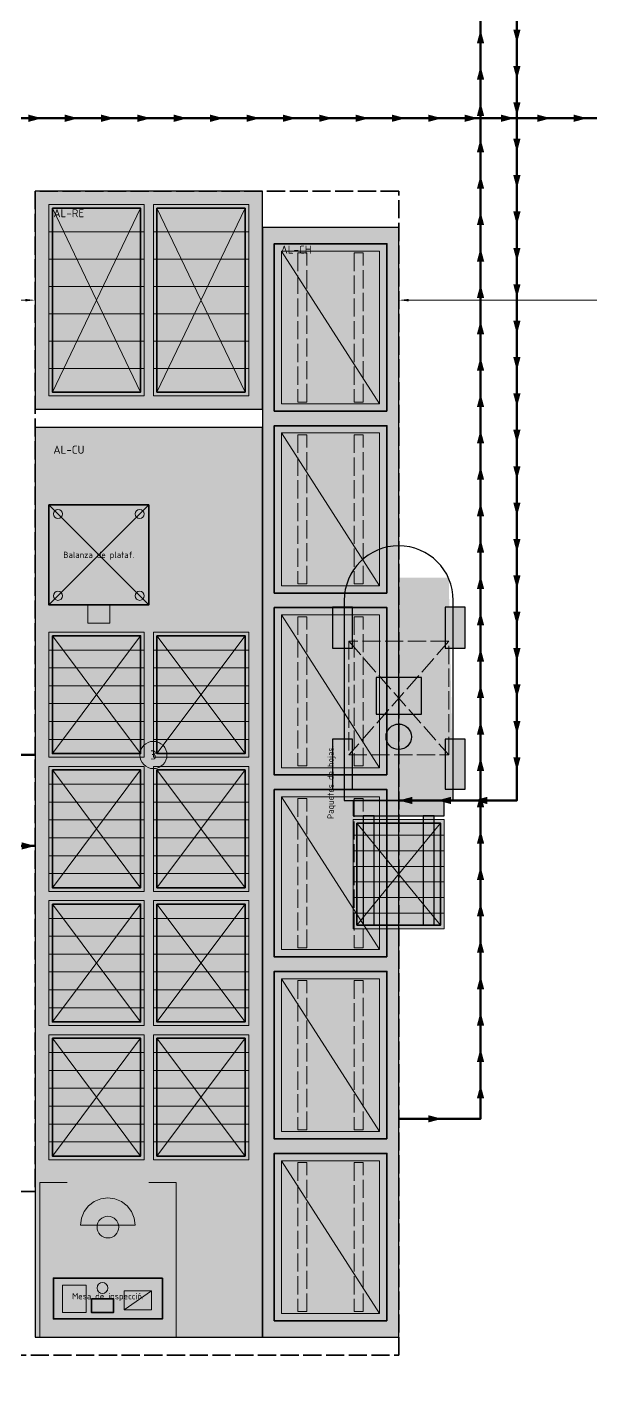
# Model space of a CAD drawing. Header units: millimetres. Extents: x 0 to 2430, y 0 to 841.
# Drawn here: x 243.2 to 367.2, y 295 to 595 of the extents above; entities that cross this region are included whole.
import ezdxf
from ezdxf.enums import TextEntityAlignment as Align

# ---------------------------------------------------------------- set-up
doc = ezdxf.new("R2010")
doc.units = ezdxf.units.MM
doc.linetypes.add('IRAM-E-TRAZOS', pattern=[5, 4, -1])
for name, color, linetype, lineweight, true_color in [('A-AREA-TRABAJO', 30, 'CONTINUOUS', 13, 0xeb963c), ('A-EQUIPO', 30, 'CONTINUOUS', 35, 0xe67800), ('A-PASILLO', 2, 'IRAM-E-TRAZOS', 35, 0xd7a500)]:
    doc.layers.add(name, color=color, linetype=linetype, lineweight=lineweight, true_color=true_color)
for name, color, linetype, lineweight in [('A-COTA', 7, 'CONTINUOUS', 18), ('A-EQUIPO-FINO', 8, 'CONTINUOUS', 13), ('A-EQUIPO-OCULTO', 8, 'IRAM-E-TRAZOS', 13), ('A-EQUIPO-RELLENO', 9, 'CONTINUOUS', 13), ('A-OPERARIO', 6, 'CONTINUOUS', 18), ('A-RELLENO', 9, 'CONTINUOUS', 13), ('A-SECTOR', 1, 'CONTINUOUS', 25), ('A-SECTOR-TXT', 1, 'CONTINUOUS', 25), ('A-TEXTO', 7, 'CONTINUOUS', 18), ('A-VEHICULO', 40, 'CONTINUOUS', 25), ('F-MP', 5, 'CONTINUOUS', 70)]:
    doc.layers.add(name, color=color, linetype=linetype, lineweight=lineweight)
doc.styles.add('ISO3098', font='isocpeur.ttf')
doc.dimstyles.new('FLAMA-IRAM', dxfattribs={"dimtxt": 3.5, "dimasz": 3.5, "dimexe": 2, "dimexo": 1.5, "dimgap": 1, "dimtad": 1, "dimdec": 1, "dimtxsty": 'ISO3098', "dimblk": 'IRAM_FLECHA', "dimblk1": 'IRAM_FLECHA', "dimblk2": 'IRAM_FLECHA', "dimcen": 2.5, "dimclrd": 3, "dimclre": 3, "dimclrt": 3, "dimazin": 3, "dimtfac": 1, "dimtmove": 0, "dimatfit": 3, "dimlwd": 18, "dimlwe": 18})

# ---------------------------------------------------------------- blocks, each defined once
blk = doc.blocks.new('IRAM_FLECHA')
blk.add_solid([(0, 0), (-1, 0.125), (-1, -0.125)])

msp = doc.modelspace()

# ---------------------------------------------------------------- hatches: boundary and pattern name
at = {"layer": 'A-EQUIPO-RELLENO', "true_color": 0xeedec0}
h = msp.add_hatch(color=7, dxfattribs=at)
h.dxf.hatch_style = 1
h.paths.add_polyline_path([(248, 556), (248, 514), (269, 514), (269, 556)])
h = msp.add_hatch(color=7, dxfattribs=at)
h.dxf.hatch_style = 1
h.paths.add_polyline_path([(271, 556), (271, 514), (292, 514), (292, 556)])
at = {"layer": 'A-EQUIPO-RELLENO', "true_color": 0xe8ecf2}
h = msp.add_hatch(color=7, dxfattribs=at)
h.dxf.hatch_style = 1
h.paths.add_polyline_path([(322.4, 510.6), (322.4, 547.4), (297.6, 547.4), (297.6, 510.6)])
h = msp.add_hatch(color=7, dxfattribs=at)
h.dxf.hatch_style = 1
h.paths.add_polyline_path([(322.4, 470.6), (322.4, 507.4), (297.6, 507.4), (297.6, 470.6)])
at = {"layer": 'A-EQUIPO-RELLENO', "true_color": 0xeeeeee}
h = msp.add_hatch(color=7, dxfattribs=at)
h.dxf.hatch_style = 1
h.paths.add_polyline_path([(248, 490), (248, 468), (270, 468), (270, 490)])
at = {"layer": 'A-EQUIPO-RELLENO', "true_color": 0xffe696}
h = msp.add_hatch(color=7, dxfattribs=at)
h.dxf.hatch_style = 1
h.paths.add_polyline_path([(314, 474), (313, 425), (337, 425), (336, 474)])
at = {"layer": 'A-EQUIPO-RELLENO', "true_color": 0xcdd0d4}
h = msp.add_hatch(color=7, dxfattribs=at)
h.dxf.hatch_style = 1
h.paths.add_polyline_path([(256.6, 468), (256.6, 464), (261.4, 464), (261.4, 468)])
at = {"layer": 'A-EQUIPO-RELLENO', "true_color": 0xe8ecf2}
h = msp.add_hatch(color=7, dxfattribs=at)
h.dxf.hatch_style = 1
h.paths.add_polyline_path([(322.4, 430.6), (322.4, 467.4), (297.6, 467.4), (297.6, 430.6)])
at = {"layer": 'A-EQUIPO-RELLENO', "true_color": 0x3c3c3c}
h = msp.add_hatch(color=7, dxfattribs=at)
h.dxf.hatch_style = 1
h.paths.add_polyline_path([(310.4, 467.5), (310.4, 458.5), (314.8, 458.5), (314.8, 467.5)])
h = msp.add_hatch(color=7, dxfattribs=at)
h.dxf.hatch_style = 1
h.paths.add_polyline_path([(335.2, 467.5), (335.2, 458.5), (339.6, 458.5), (339.6, 467.5)])
at = {"layer": 'A-EQUIPO-RELLENO', "true_color": 0xeedec0}
h = msp.add_hatch(color=7, dxfattribs=at)
h.dxf.hatch_style = 1
h.paths.add_polyline_path([(248, 462), (248, 434.5), (269, 434.5), (269, 462)])
h = msp.add_hatch(color=7, dxfattribs=at)
h.dxf.hatch_style = 1
h.paths.add_polyline_path([(271, 462), (271, 434.5), (292, 434.5), (292, 462)])
at = {"layer": 'A-EQUIPO-RELLENO', "true_color": 0x3c3c3c}
h = msp.add_hatch(color=7, dxfattribs=at)
h.dxf.hatch_style = 1
h.paths.add_polyline_path([(310.4, 438.5), (310.4, 427.5), (314.8, 427.5), (314.8, 438.5)])
h = msp.add_hatch(color=7, dxfattribs=at)
h.dxf.hatch_style = 1
h.paths.add_polyline_path([(335.2, 438.5), (335.2, 427.5), (339.6, 427.5), (339.6, 438.5)])
at = {"layer": 'A-EQUIPO-RELLENO', "true_color": 0xeedec0}
h = msp.add_hatch(color=7, dxfattribs=at)
h.dxf.hatch_style = 1
h.paths.add_polyline_path([(248, 432.5), (248, 405), (269, 405), (269, 432.5)])
h = msp.add_hatch(color=7, dxfattribs=at)
h.dxf.hatch_style = 1
h.paths.add_polyline_path([(271, 432.5), (271, 405), (292, 405), (292, 432.5)])
at = {"layer": 'A-EQUIPO-RELLENO', "true_color": 0xe8ecf2}
h = msp.add_hatch(color=7, dxfattribs=at)
h.dxf.hatch_style = 1
h.paths.add_polyline_path([(322.4, 390.6), (322.4, 427.4), (297.6, 427.4), (297.6, 390.6)])
at = {"layer": 'A-EQUIPO-RELLENO', "true_color": 0x969ba0}
h = msp.add_hatch(color=7, dxfattribs=at)
h.dxf.hatch_style = 1
h.paths.add_polyline_path([(315, 425), (315, 421.6), (335, 421.6), (335, 425)])
at = {"layer": 'A-EQUIPO-RELLENO', "true_color": 0xeedec0}
h = msp.add_hatch(color=7, dxfattribs=at)
h.dxf.hatch_style = 1
h.paths.add_polyline_path([(315, 420.8), (315, 396.8), (335, 396.8), (335, 420.8)])
at = {"layer": 'A-EQUIPO-RELLENO', "true_color": 0x969ba0}
h = msp.add_hatch(color=7, dxfattribs=at)
h.dxf.hatch_style = 1
h.paths.add_polyline_path([(317.2, 421.6), (317.2, 397.6), (319.6, 397.6), (319.6, 421.6)])
h = msp.add_hatch(color=7, dxfattribs=at)
h.dxf.hatch_style = 1
h.paths.add_polyline_path([(330.4, 421.6), (330.4, 397.6), (332.8, 397.6), (332.8, 421.6)])
at = {"layer": 'A-EQUIPO-RELLENO', "true_color": 0xeedec0}
h = msp.add_hatch(color=7, dxfattribs=at)
h.dxf.hatch_style = 1
h.paths.add_polyline_path([(248, 403), (248, 375.5), (269, 375.5), (269, 403)])
h = msp.add_hatch(color=7, dxfattribs=at)
h.dxf.hatch_style = 1
h.paths.add_polyline_path([(271, 403), (271, 375.5), (292, 375.5), (292, 403)])
at = {"layer": 'A-EQUIPO-RELLENO', "true_color": 0xe8ecf2}
h = msp.add_hatch(color=7, dxfattribs=at)
h.dxf.hatch_style = 1
h.paths.add_polyline_path([(322.4, 350.6), (322.4, 387.4), (297.6, 387.4), (297.6, 350.6)])
at = {"layer": 'A-EQUIPO-RELLENO', "true_color": 0xeedec0}
h = msp.add_hatch(color=7, dxfattribs=at)
h.dxf.hatch_style = 1
h.paths.add_polyline_path([(248, 373.5), (248, 346), (269, 346), (269, 373.5)])
h = msp.add_hatch(color=7, dxfattribs=at)
h.dxf.hatch_style = 1
h.paths.add_polyline_path([(271, 373.5), (271, 346), (292, 346), (292, 373.5)])
at = {"layer": 'A-EQUIPO-RELLENO', "true_color": 0xe8ecf2}
h = msp.add_hatch(color=7, dxfattribs=at)
h.dxf.hatch_style = 1
h.paths.add_polyline_path([(322.4, 310.6), (322.4, 347.4), (297.6, 347.4), (297.6, 310.6)])
at = {"layer": 'A-EQUIPO-RELLENO', "true_color": 0xfae1f5}
h = msp.add_hatch(color=7, dxfattribs=at)
h.dxf.hatch_style = 1
h.paths.add_polyline_path([(267, 331.6), (266.7956, 333.1529), (266.1962, 334.6), (265.2426, 335.8426), (264, 336.7962), (262.5529, 337.3956), (261, 337.6), (259.4471, 337.3956), (258, 336.7962), (256.7574, 335.8426), (255.8038, 334.6), (255.2044, 333.1529), (255, 331.6), (267, 331.6)])
at = {"layer": 'A-EQUIPO-RELLENO', "true_color": 0xffffff}
h = msp.add_hatch(color=7, dxfattribs=at)
h.dxf.hatch_style = 1
h.paths.add_polyline_path([(258.6, 331.2), (258.6818, 330.5788), (258.9215, 330), (259.3029, 329.5029), (259.8, 329.1215), (260.3788, 328.8818), (261, 328.8), (261.6212, 328.8818), (262.2, 329.1215), (262.6971, 329.5029), (263.0785, 330), (263.3182, 330.5788), (263.4, 331.2), (263.3182, 331.8212), (263.0785, 332.4), (262.6971, 332.8971), (262.2, 333.2785), (261.6212, 333.5182), (261, 333.6), (260.3788, 333.5182), (259.8, 333.2785), (259.3029, 332.8971), (258.9215, 332.4), (258.6818, 331.8212)])
at = {"layer": 'A-EQUIPO-RELLENO', "true_color": 0xeedec0}
h = msp.add_hatch(color=7, dxfattribs=at)
h.dxf.hatch_style = 1
h.paths.add_polyline_path([(273, 320), (249, 320), (249, 311), (273, 311)])
at = {"layer": 'A-RELLENO', "true_color": 0xe4e1f0}
h = msp.add_hatch(color=7, dxfattribs=at)
h.dxf.hatch_style = 1
h.paths.add_polyline_path([(245, 511), (295, 511), (295, 559), (245, 559)])
at = {"layer": 'A-RELLENO', "true_color": 0xcde1f5}
h = msp.add_hatch(color=7, dxfattribs=at)
h.dxf.hatch_style = 1
h.paths.add_polyline_path([(295, 307), (325, 307), (325, 551), (295, 551)])
at = {"layer": 'A-RELLENO', "true_color": 0xe4e1f0}
h = msp.add_hatch(color=7, dxfattribs=at)
h.dxf.hatch_style = 1
h.paths.add_polyline_path([(245, 307), (295, 307), (295, 507), (245, 507)])
at = {"layer": 'F-MP', "true_color": 0x0046c8}
h = msp.add_hatch(color=7, dxfattribs=at)
h.dxf.hatch_style = 1
h.paths.add_polyline_path([(343, 594.5), (342.2, 591.5), (343.8, 591.5)])
h = msp.add_hatch(color=7, dxfattribs=at)
h.dxf.hatch_style = 1
h.paths.add_polyline_path([(351, 591.5), (351.8, 594.5), (350.2, 594.5)])
h = msp.add_hatch(color=7, dxfattribs=at)
h.dxf.hatch_style = 1
h.paths.add_polyline_path([(343, 586.5), (342.2, 583.5), (343.8, 583.5)])
h = msp.add_hatch(color=7, dxfattribs=at)
h.dxf.hatch_style = 1
h.paths.add_polyline_path([(351, 583.5), (351.8, 586.5), (350.2, 586.5)])
h = msp.add_hatch(color=7, dxfattribs=at)
h.dxf.hatch_style = 1
h.paths.add_polyline_path([(343, 578.5), (342.2, 575.5), (343.8, 575.5)])
h = msp.add_hatch(color=7, dxfattribs=at)
h.dxf.hatch_style = 1
h.paths.add_polyline_path([(351, 575.5), (351.8, 578.5), (350.2, 578.5)])
h = msp.add_hatch(color=7, dxfattribs=at)
h.dxf.hatch_style = 1
h.paths.add_polyline_path([(246.5, 575), (243.5, 575.8), (243.5, 574.2)])
h = msp.add_hatch(color=7, dxfattribs=at)
h.dxf.hatch_style = 1
h.paths.add_polyline_path([(254.5, 575), (251.5, 575.8), (251.5, 574.2)])
h = msp.add_hatch(color=7, dxfattribs=at)
h.dxf.hatch_style = 1
h.paths.add_polyline_path([(262.5, 575), (259.5, 575.8), (259.5, 574.2)])
h = msp.add_hatch(color=7, dxfattribs=at)
h.dxf.hatch_style = 1
h.paths.add_polyline_path([(270.5, 575), (267.5, 575.8), (267.5, 574.2)])
h = msp.add_hatch(color=7, dxfattribs=at)
h.dxf.hatch_style = 1
h.paths.add_polyline_path([(278.5, 575), (275.5, 575.8), (275.5, 574.2)])
h = msp.add_hatch(color=7, dxfattribs=at)
h.dxf.hatch_style = 1
h.paths.add_polyline_path([(286.5, 575), (283.5, 575.8), (283.5, 574.2)])
h = msp.add_hatch(color=7, dxfattribs=at)
h.dxf.hatch_style = 1
h.paths.add_polyline_path([(294.5, 575), (291.5, 575.8), (291.5, 574.2)])
h = msp.add_hatch(color=7, dxfattribs=at)
h.dxf.hatch_style = 1
h.paths.add_polyline_path([(302.5, 575), (299.5, 575.8), (299.5, 574.2)])
h = msp.add_hatch(color=7, dxfattribs=at)
h.dxf.hatch_style = 1
h.paths.add_polyline_path([(310.5, 575), (307.5, 575.8), (307.5, 574.2)])
h = msp.add_hatch(color=7, dxfattribs=at)
h.dxf.hatch_style = 1
h.paths.add_polyline_path([(318.5, 575), (315.5, 575.8), (315.5, 574.2)])
h = msp.add_hatch(color=7, dxfattribs=at)
h.dxf.hatch_style = 1
h.paths.add_polyline_path([(326.5, 575), (323.5, 575.8), (323.5, 574.2)])
h = msp.add_hatch(color=7, dxfattribs=at)
h.dxf.hatch_style = 1
h.paths.add_polyline_path([(334.5, 575), (331.5, 575.8), (331.5, 574.2)])
h = msp.add_hatch(color=7, dxfattribs=at)
h.dxf.hatch_style = 1
h.paths.add_polyline_path([(342.5, 575), (339.5, 575.8), (339.5, 574.2)])
h = msp.add_hatch(color=7, dxfattribs=at)
h.dxf.hatch_style = 1
h.paths.add_polyline_path([(350.5, 575), (347.5, 575.8), (347.5, 574.2)])
h = msp.add_hatch(color=7, dxfattribs=at)
h.dxf.hatch_style = 1
h.paths.add_polyline_path([(358.5, 575), (355.5, 575.8), (355.5, 574.2)])
h = msp.add_hatch(color=7, dxfattribs=at)
h.dxf.hatch_style = 1
h.paths.add_polyline_path([(366.5, 575), (363.5, 575.8), (363.5, 574.2)])
h = msp.add_hatch(color=7, dxfattribs=at)
h.dxf.hatch_style = 1
h.paths.add_polyline_path([(343, 570.5), (342.2, 567.5), (343.8, 567.5)])
h = msp.add_hatch(color=7, dxfattribs=at)
h.dxf.hatch_style = 1
h.paths.add_polyline_path([(351, 567.5), (351.8, 570.5), (350.2, 570.5)])
h = msp.add_hatch(color=7, dxfattribs=at)
h.dxf.hatch_style = 1
h.paths.add_polyline_path([(343, 562.5), (342.2, 559.5), (343.8, 559.5)])
h = msp.add_hatch(color=7, dxfattribs=at)
h.dxf.hatch_style = 1
h.paths.add_polyline_path([(351, 559.5), (351.8, 562.5), (350.2, 562.5)])
h = msp.add_hatch(color=7, dxfattribs=at)
h.dxf.hatch_style = 1
h.paths.add_polyline_path([(343, 554.5), (342.2, 551.5), (343.8, 551.5)])
h = msp.add_hatch(color=7, dxfattribs=at)
h.dxf.hatch_style = 1
h.paths.add_polyline_path([(351, 551.5), (351.8, 554.5), (350.2, 554.5)])
h = msp.add_hatch(color=7, dxfattribs=at)
h.dxf.hatch_style = 1
h.paths.add_polyline_path([(343, 546.5), (342.2, 543.5), (343.8, 543.5)])
h = msp.add_hatch(color=7, dxfattribs=at)
h.dxf.hatch_style = 1
h.paths.add_polyline_path([(351, 543.5), (351.8, 546.5), (350.2, 546.5)])
h = msp.add_hatch(color=7, dxfattribs=at)
h.dxf.hatch_style = 1
h.paths.add_polyline_path([(343, 538.5), (342.2, 535.5), (343.8, 535.5)])
h = msp.add_hatch(color=7, dxfattribs=at)
h.dxf.hatch_style = 1
h.paths.add_polyline_path([(351, 535.5), (351.8, 538.5), (350.2, 538.5)])
h = msp.add_hatch(color=7, dxfattribs=at)
h.dxf.hatch_style = 1
h.paths.add_polyline_path([(343, 530.5), (342.2, 527.5), (343.8, 527.5)])
h = msp.add_hatch(color=7, dxfattribs=at)
h.dxf.hatch_style = 1
h.paths.add_polyline_path([(351, 527.5), (351.8, 530.5), (350.2, 530.5)])
h = msp.add_hatch(color=7, dxfattribs=at)
h.dxf.hatch_style = 1
h.paths.add_polyline_path([(343, 522.5), (342.2, 519.5), (343.8, 519.5)])
h = msp.add_hatch(color=7, dxfattribs=at)
h.dxf.hatch_style = 1
h.paths.add_polyline_path([(351, 519.5), (351.8, 522.5), (350.2, 522.5)])
h = msp.add_hatch(color=7, dxfattribs=at)
h.dxf.hatch_style = 1
h.paths.add_polyline_path([(343, 514.5), (342.2, 511.5), (343.8, 511.5)])
h = msp.add_hatch(color=7, dxfattribs=at)
h.dxf.hatch_style = 1
h.paths.add_polyline_path([(351, 511.5), (351.8, 514.5), (350.2, 514.5)])
h = msp.add_hatch(color=7, dxfattribs=at)
h.dxf.hatch_style = 1
h.paths.add_polyline_path([(343, 506.5), (342.2, 503.5), (343.8, 503.5)])
h = msp.add_hatch(color=7, dxfattribs=at)
h.dxf.hatch_style = 1
h.paths.add_polyline_path([(351, 503.5), (351.8, 506.5), (350.2, 506.5)])
h = msp.add_hatch(color=7, dxfattribs=at)
h.dxf.hatch_style = 1
h.paths.add_polyline_path([(343, 498.5), (342.2, 495.5), (343.8, 495.5)])
h = msp.add_hatch(color=7, dxfattribs=at)
h.dxf.hatch_style = 1
h.paths.add_polyline_path([(351, 495.5), (351.8, 498.5), (350.2, 498.5)])
h = msp.add_hatch(color=7, dxfattribs=at)
h.dxf.hatch_style = 1
h.paths.add_polyline_path([(343, 490.5), (342.2, 487.5), (343.8, 487.5)])
h = msp.add_hatch(color=7, dxfattribs=at)
h.dxf.hatch_style = 1
h.paths.add_polyline_path([(351, 487.5), (351.8, 490.5), (350.2, 490.5)])
h = msp.add_hatch(color=7, dxfattribs=at)
h.dxf.hatch_style = 1
h.paths.add_polyline_path([(343, 482.5), (342.2, 479.5), (343.8, 479.5)])
h = msp.add_hatch(color=7, dxfattribs=at)
h.dxf.hatch_style = 1
h.paths.add_polyline_path([(351, 479.5), (351.8, 482.5), (350.2, 482.5)])
h = msp.add_hatch(color=7, dxfattribs=at)
h.dxf.hatch_style = 1
h.paths.add_polyline_path([(343, 474.5), (342.2, 471.5), (343.8, 471.5)])
h = msp.add_hatch(color=7, dxfattribs=at)
h.dxf.hatch_style = 1
h.paths.add_polyline_path([(351, 471.5), (351.8, 474.5), (350.2, 474.5)])
h = msp.add_hatch(color=7, dxfattribs=at)
h.dxf.hatch_style = 1
h.paths.add_polyline_path([(343, 466.5), (342.2, 463.5), (343.8, 463.5)])
h = msp.add_hatch(color=7, dxfattribs=at)
h.dxf.hatch_style = 1
h.paths.add_polyline_path([(351, 463.5), (351.8, 466.5), (350.2, 466.5)])
h = msp.add_hatch(color=7, dxfattribs=at)
h.dxf.hatch_style = 1
h.paths.add_polyline_path([(343, 458.5), (342.2, 455.5), (343.8, 455.5)])
h = msp.add_hatch(color=7, dxfattribs=at)
h.dxf.hatch_style = 1
h.paths.add_polyline_path([(351, 455.5), (351.8, 458.5), (350.2, 458.5)])
h = msp.add_hatch(color=7, dxfattribs=at)
h.dxf.hatch_style = 1
h.paths.add_polyline_path([(343, 450.5), (342.2, 447.5), (343.8, 447.5)])
h = msp.add_hatch(color=7, dxfattribs=at)
h.dxf.hatch_style = 1
h.paths.add_polyline_path([(351, 447.5), (351.8, 450.5), (350.2, 450.5)])
h = msp.add_hatch(color=7, dxfattribs=at)
h.dxf.hatch_style = 1
h.paths.add_polyline_path([(343, 442.5), (342.2, 439.5), (343.8, 439.5)])
h = msp.add_hatch(color=7, dxfattribs=at)
h.dxf.hatch_style = 1
h.paths.add_polyline_path([(351, 439.5), (351.8, 442.5), (350.2, 442.5)])
h = msp.add_hatch(color=7, dxfattribs=at)
h.dxf.hatch_style = 1
h.paths.add_polyline_path([(343, 434.5), (342.2, 431.5), (343.8, 431.5)])
h = msp.add_hatch(color=7, dxfattribs=at)
h.dxf.hatch_style = 1
h.paths.add_polyline_path([(351, 431.5), (351.8, 434.5), (350.2, 434.5)])
h = msp.add_hatch(color=7, dxfattribs=at)
h.dxf.hatch_style = 1
h.paths.add_polyline_path([(343, 426.5), (342.2, 423.5), (343.8, 423.5)])
h = msp.add_hatch(color=7, dxfattribs=at)
h.dxf.hatch_style = 1
h.paths.add_polyline_path([(325, 425), (328, 424.2), (328, 425.8)])
h = msp.add_hatch(color=7, dxfattribs=at)
h.dxf.hatch_style = 1
h.paths.add_polyline_path([(333.5, 425), (336.5, 424.2), (336.5, 425.8)])
h = msp.add_hatch(color=7, dxfattribs=at)
h.dxf.hatch_style = 1
h.paths.add_polyline_path([(341.5, 425), (344.5, 424.2), (344.5, 425.8)])
h = msp.add_hatch(color=7, dxfattribs=at)
h.dxf.hatch_style = 1
h.paths.add_polyline_path([(343, 418.5), (342.2, 415.5), (343.8, 415.5)])
h = msp.add_hatch(color=7, dxfattribs=at)
h.dxf.hatch_style = 1
h.paths.add_polyline_path([(245, 415), (242, 415.8), (242, 414.2)])
h = msp.add_hatch(color=7, dxfattribs=at)
h.dxf.hatch_style = 1
h.paths.add_polyline_path([(343, 410.5), (342.2, 407.5), (343.8, 407.5)])
h = msp.add_hatch(color=7, dxfattribs=at)
h.dxf.hatch_style = 1
h.paths.add_polyline_path([(343, 402.5), (342.2, 399.5), (343.8, 399.5)])
h = msp.add_hatch(color=7, dxfattribs=at)
h.dxf.hatch_style = 1
h.paths.add_polyline_path([(343, 394.5), (342.2, 391.5), (343.8, 391.5)])
h = msp.add_hatch(color=7, dxfattribs=at)
h.dxf.hatch_style = 1
h.paths.add_polyline_path([(343, 386.5), (342.2, 383.5), (343.8, 383.5)])
h = msp.add_hatch(color=7, dxfattribs=at)
h.dxf.hatch_style = 1
h.paths.add_polyline_path([(343, 378.5), (342.2, 375.5), (343.8, 375.5)])
h = msp.add_hatch(color=7, dxfattribs=at)
h.dxf.hatch_style = 1
h.paths.add_polyline_path([(343, 370.5), (342.2, 367.5), (343.8, 367.5)])
h = msp.add_hatch(color=7, dxfattribs=at)
h.dxf.hatch_style = 1
h.paths.add_polyline_path([(343, 362.5), (342.2, 359.5), (343.8, 359.5)])
h = msp.add_hatch(color=7, dxfattribs=at)
h.dxf.hatch_style = 1
h.paths.add_polyline_path([(334.5, 355), (331.5, 355.8), (331.5, 354.2)])

# ---------------------------------------------------------------- linework, layer by layer
at = {"layer": 'A-AREA-TRABAJO'}
for p, q in [((252, 341), (246, 341)), ((276, 341), (270, 341))]:
    msp.add_line(p, q, dxfattribs=at)
msp.add_lwpolyline([(276, 341), (276, 307), (246, 307), (246, 341)], dxfattribs=at)
at = {"layer": 'A-EQUIPO'}
for points in [[(248.8, 555.2), (248.8, 514.8), (268.2, 514.8), (268.2, 555.2)], [(271.8, 555.2), (271.8, 514.8), (291.2, 514.8), (291.2, 555.2)], [(322.4, 510.6), (322.4, 547.4), (297.6, 547.4), (297.6, 510.6)], [(322.4, 470.6), (322.4, 507.4), (297.6, 507.4), (297.6, 470.6)], [(248, 490), (248, 468), (270, 468), (270, 490)], [(322.4, 430.6), (322.4, 467.4), (297.6, 467.4), (297.6, 430.6)], [(248.8, 461.2), (248.8, 435.3), (268.2, 435.3), (268.2, 461.2)], [(271.8, 461.2), (271.8, 435.3), (291.2, 435.3), (291.2, 461.2)], [(248.8, 431.7), (248.8, 405.8), (268.2, 405.8), (268.2, 431.7)], [(271.8, 431.7), (271.8, 405.8), (291.2, 405.8), (291.2, 431.7)], [(322.4, 390.6), (322.4, 427.4), (297.6, 427.4), (297.6, 390.6)], [(315.8, 420), (315.8, 397.6), (334.2, 397.6), (334.2, 420)], [(248.8, 402.2), (248.8, 376.3), (268.2, 376.3), (268.2, 402.2)], [(271.8, 402.2), (271.8, 376.3), (291.2, 376.3), (291.2, 402.2)], [(322.4, 350.6), (322.4, 387.4), (297.6, 387.4), (297.6, 350.6)], [(248.8, 372.7), (248.8, 346.8), (268.2, 346.8), (268.2, 372.7)], [(271.8, 372.7), (271.8, 346.8), (291.2, 346.8), (291.2, 372.7)], [(322.4, 310.6), (322.4, 347.4), (297.6, 347.4), (297.6, 310.6)], [(273, 320), (249, 320), (249, 311), (273, 311)], [(262.2, 315.4), (257.4, 315.4), (257.4, 312.4), (262.2, 312.4)]]:
    msp.add_lwpolyline(points, close=True, dxfattribs=at)
at = {"layer": 'A-EQUIPO-FINO'}
for p, q in [((248.8, 555.2), (268.2, 514.8)), ((268.2, 555.2), (248.8, 514.8)), ((271.8, 555.2), (291.2, 514.8)), ((291.2, 555.2), (271.8, 514.8)), ((248, 550), (269, 550)), ((271, 550), (292, 550)), ((248, 544), (269, 544)), ((271, 544), (292, 544)), ((320.8, 512.2), (299.2, 545.8)), ((248, 538), (269, 538)), ((271, 538), (292, 538)), ((248, 532), (269, 532)), ((271, 532), (292, 532)), ((248, 526), (269, 526)), ((271, 526), (292, 526)), ((248, 520), (269, 520)), ((271, 520), (292, 520)), ((320.8, 472.2), (299.2, 505.8)), ((248, 490), (270, 468)), ((270, 490), (248, 468)), ((320.8, 432.2), (299.2, 465.8)), ((248.8, 461.2), (268.2, 435.3)), ((268.2, 461.2), (248.8, 435.3)), ((271.8, 461.2), (291.2, 435.3)), ((291.2, 461.2), (271.8, 435.3)), ((248, 458.0714), (269, 458.0714)), ((271, 458.0714), (292, 458.0714)), ((248, 454.1429), (269, 454.1429)), ((271, 454.1429), (292, 454.1429)), ((248, 450.2143), (269, 450.2143)), ((271, 450.2143), (292, 450.2143)), ((248, 446.2857), (269, 446.2857)), ((271, 446.2857), (292, 446.2857)), ((248, 442.3571), (269, 442.3571)), ((271, 442.3571), (292, 442.3571)), ((248, 438.4286), (269, 438.4286)), ((271, 438.4286), (292, 438.4286)), ((248.8, 431.7), (268.2, 405.8)), ((268.2, 431.7), (248.8, 405.8)), ((271.8, 431.7), (291.2, 405.8)), ((291.2, 431.7), (271.8, 405.8)), ((248, 428.5714), (269, 428.5714)), ((271, 428.5714), (292, 428.5714)), ((248, 424.6429), (269, 424.6429)), ((271, 424.6429), (292, 424.6429)), ((320.8, 392.2), (299.2, 425.8)), ((248, 420.7143), (269, 420.7143)), ((271, 420.7143), (292, 420.7143)), ((315.8, 420), (334.2, 397.6)), ((334.2, 420), (315.8, 397.6)), ((315, 417.3714), (335, 417.3714)), ((248, 416.7857), (269, 416.7857)), ((271, 416.7857), (292, 416.7857)), ((248, 412.8571), (269, 412.8571)), ((271, 412.8571), (292, 412.8571)), ((315, 413.9429), (335, 413.9429)), ((248, 408.9286), (269, 408.9286)), ((271, 408.9286), (292, 408.9286)), ((315, 410.5143), (335, 410.5143)), ((315, 407.0857), (335, 407.0857)), ((248.8, 402.2), (268.2, 376.3)), ((268.2, 402.2), (248.8, 376.3)), ((271.8, 402.2), (291.2, 376.3)), ((291.2, 402.2), (271.8, 376.3)), ((315, 403.6571), (335, 403.6571)), ((248, 399.0714), (269, 399.0714)), ((271, 399.0714), (292, 399.0714)), ((315, 400.2286), (335, 400.2286)), ((248, 395.1429), (269, 395.1429)), ((271, 395.1429), (292, 395.1429)), ((248, 391.2143), (269, 391.2143)), ((271, 391.2143), (292, 391.2143)), ((248, 387.2857), (269, 387.2857)), ((271, 387.2857), (292, 387.2857)), ((320.8, 352.2), (299.2, 385.8)), ((248, 383.3571), (269, 383.3571)), ((271, 383.3571), (292, 383.3571)), ((248, 379.4286), (269, 379.4286)), ((271, 379.4286), (292, 379.4286)), ((248.8, 372.7), (268.2, 346.8)), ((268.2, 372.7), (248.8, 346.8)), ((271.8, 372.7), (291.2, 346.8)), ((291.2, 372.7), (271.8, 346.8)), ((248, 369.5714), (269, 369.5714)), ((271, 369.5714), (292, 369.5714)), ((248, 365.6429), (269, 365.6429)), ((271, 365.6429), (292, 365.6429)), ((248, 361.7143), (269, 361.7143)), ((271, 361.7143), (292, 361.7143)), ((248, 357.7857), (269, 357.7857)), ((271, 357.7857), (292, 357.7857)), ((248, 353.8571), (269, 353.8571)), ((271, 353.8571), (292, 353.8571)), ((248, 349.9286), (269, 349.9286)), ((271, 349.9286), (292, 349.9286)), ((320.8, 312.2), (299.2, 345.8)), ((270.6, 317.2), (264.6, 313))]:
    msp.add_line(p, q, dxfattribs=at)
for points in [[(248, 556), (248, 514), (269, 514), (269, 556)], [(271, 556), (271, 514), (292, 514), (292, 556)], [(320.8, 512.2), (320.8, 545.8), (299.2, 545.8), (299.2, 512.2)], [(320.8, 472.2), (320.8, 505.8), (299.2, 505.8), (299.2, 472.2)], [(256.6, 468), (256.6, 464), (261.4, 464), (261.4, 468)], [(320.8, 432.2), (320.8, 465.8), (299.2, 465.8), (299.2, 432.2)], [(248, 462), (248, 434.5), (269, 434.5), (269, 462)], [(271, 462), (271, 434.5), (292, 434.5), (292, 462)], [(248, 432.5), (248, 405), (269, 405), (269, 432.5)], [(271, 432.5), (271, 405), (292, 405), (292, 432.5)], [(320.8, 392.2), (320.8, 425.8), (299.2, 425.8), (299.2, 392.2)], [(315, 420.8), (315, 396.8), (335, 396.8), (335, 420.8)], [(248, 403), (248, 375.5), (269, 375.5), (269, 403)], [(271, 403), (271, 375.5), (292, 375.5), (292, 403)], [(320.8, 352.2), (320.8, 385.8), (299.2, 385.8), (299.2, 352.2)], [(248, 373.5), (248, 346), (269, 346), (269, 373.5)], [(271, 373.5), (271, 346), (292, 346), (292, 373.5)], [(320.8, 312.2), (320.8, 345.8), (299.2, 345.8), (299.2, 312.2)], [(256.2, 318.4), (251, 318.4), (251, 312.4), (256.2, 312.4)], [(270.6, 317.2), (264.6, 317.2), (264.6, 313), (270.6, 313)]]:
    msp.add_lwpolyline(points, close=True, dxfattribs=at)
for centre, radius in [((250, 488), 1), ((268, 488), 1), ((250, 470), 1), ((268, 470), 1), ((259.8, 317.8), 1.2)]:
    msp.add_circle(centre, radius, dxfattribs=at)
at = {"layer": 'A-EQUIPO-OCULTO'}
for p, q in [((314, 460), (336, 435)), ((336, 460), (314, 435))]:
    msp.add_line(p, q, dxfattribs=at)
for points in [[(304.8, 512.6), (304.8, 545.4), (302.8, 545.4), (302.8, 512.6)], [(317.2, 512.6), (317.2, 545.4), (315.2, 545.4), (315.2, 512.6)], [(304.8, 472.6), (304.8, 505.4), (302.8, 505.4), (302.8, 472.6)], [(317.2, 472.6), (317.2, 505.4), (315.2, 505.4), (315.2, 472.6)], [(304.8, 432.6), (304.8, 465.4), (302.8, 465.4), (302.8, 432.6)], [(317.2, 432.6), (317.2, 465.4), (315.2, 465.4), (315.2, 432.6)], [(314, 460), (314, 435), (336, 435), (336, 460)], [(304.8, 392.6), (304.8, 425.4), (302.8, 425.4), (302.8, 392.6)], [(317.2, 392.6), (317.2, 425.4), (315.2, 425.4), (315.2, 392.6)], [(304.8, 352.6), (304.8, 385.4), (302.8, 385.4), (302.8, 352.6)], [(317.2, 352.6), (317.2, 385.4), (315.2, 385.4), (315.2, 352.6)], [(304.8, 312.6), (304.8, 345.4), (302.8, 345.4), (302.8, 312.6)], [(317.2, 312.6), (317.2, 345.4), (315.2, 345.4), (315.2, 312.6)]]:
    msp.add_lwpolyline(points, close=True, dxfattribs=at)
at = {"layer": 'A-OPERARIO'}
msp.add_lwpolyline([(267, 331.6), (266.7956, 333.1529), (266.1962, 334.6), (265.2426, 335.8426), (264, 336.7962), (262.5529, 337.3956), (261, 337.6), (259.4471, 337.3956), (258, 336.7962), (256.7574, 335.8426), (255.8038, 334.6), (255.2044, 333.1529), (255, 331.6)], close=True, dxfattribs=at)
msp.add_circle((261, 331.2), 2.4, dxfattribs=at)
at = {"layer": 'A-PASILLO'}
for p, q in [((325, 559), (245, 559)), ((245, 559), (245, 339)), ((325, 303), (325, 559)), ((245, 339), (95, 339)), ((69, 303), (325, 303))]:
    msp.add_line(p, q, dxfattribs=at)
at = {"layer": 'A-SECTOR'}
for points in [[(245, 511), (295, 511), (295, 559), (245, 559)], [(295, 307), (325, 307), (325, 551), (295, 551)], [(245, 307), (295, 307), (295, 507), (245, 507)]]:
    msp.add_lwpolyline(points, close=True, dxfattribs=at)
at = {"layer": 'A-TEXTO'}
msp.add_circle((271, 435), 3, dxfattribs=at)
at = {"layer": 'A-VEHICULO'}
msp.add_lwpolyline([(313, 469), (313, 425), (337, 425), (337, 469)], dxfattribs=at)
for points in [[(310.4, 467.5), (310.4, 458.5), (314.8, 458.5), (314.8, 467.5)], [(335.2, 467.5), (335.2, 458.5), (339.6, 458.5), (339.6, 467.5)], [(320, 452), (320, 444), (330, 444), (330, 452)], [(310.4, 438.5), (310.4, 427.5), (314.8, 427.5), (314.8, 438.5)], [(335.2, 438.5), (335.2, 427.5), (339.6, 427.5), (339.6, 438.5)], [(315, 425), (315, 421.6), (335, 421.6), (335, 425)], [(317.2, 421.6), (317.2, 397.6), (319.6, 397.6), (319.6, 421.6)], [(330.4, 421.6), (330.4, 397.6), (332.8, 397.6), (332.8, 421.6)]]:
    msp.add_lwpolyline(points, close=True, dxfattribs=at)
msp.add_circle((325, 439), 2.8, dxfattribs=at)
msp.add_arc((325, 469), 12, 360, 540, dxfattribs=at)
at = {"layer": 'F-MP'}
for points in [[(143, 795), (143, 691), (143, 415), (245, 415)], [(245, 435), (223, 435), (223, 615), (351, 615), (351, 425), (325, 425)], [(325, 355), (343, 355), (343, 599), (487, 599), (487, 339), (559, 339)], [(195, 337), (195, 575), (461, 575), (461, 295), (583, 295)]]:
    msp.add_lwpolyline(points, dxfattribs=at)

# ---------------------------------------------------------------- texts
at = {"layer": 'A-SECTOR-TXT', "style": 'ISO3098'}
for s, p in [('AL-RE', (249, 555)), ('AL-CH', (299, 547)), ('AL-CU', (249, 503))]:
    msp.add_text(s, height=1.76, dxfattribs=at).set_placement(p, align=Align.TOP_LEFT)
at = {"layer": 'A-TEXTO', "style": 'ISO3098'}
for s, height, p in [('Balanza de plataf.', 1.364, (259, 479)), ('3', 2, (271, 435)), ('Mesa de inspecció.', 1.364, (261, 316))]:
    msp.add_text(s, height=height, dxfattribs=at).set_placement(p, align=Align.MIDDLE_CENTER)
msp.add_text('Paquetes de hojas.', height=1.364, rotation=90, dxfattribs=at).set_placement((310, 429), align=Align.MIDDLE_CENTER)

# ---------------------------------------------------------------- dimensions: what is measured, and where the dimension line sits
at = {"layer": 'A-COTA'}
for base, p1, p2, text in [((95, 535), (95, 535), (245, 535), 'A1 <>'), ((325, 535), (325, 535), (425, 535), 'A2 <>')]:
    msp.add_linear_dim(base=base, p1=p1, p2=p2, text=text, dimstyle='FLAMA-IRAM', override={"dimtxt": 2.2, "dimasz": 2.2, "dimexe": 1.2, "dimexo": 1, "dimdec": 2, "dimlfac": 0.05, "dimzin": 0}, dxfattribs=at).render()

doc.saveas('drawing.dxf')
